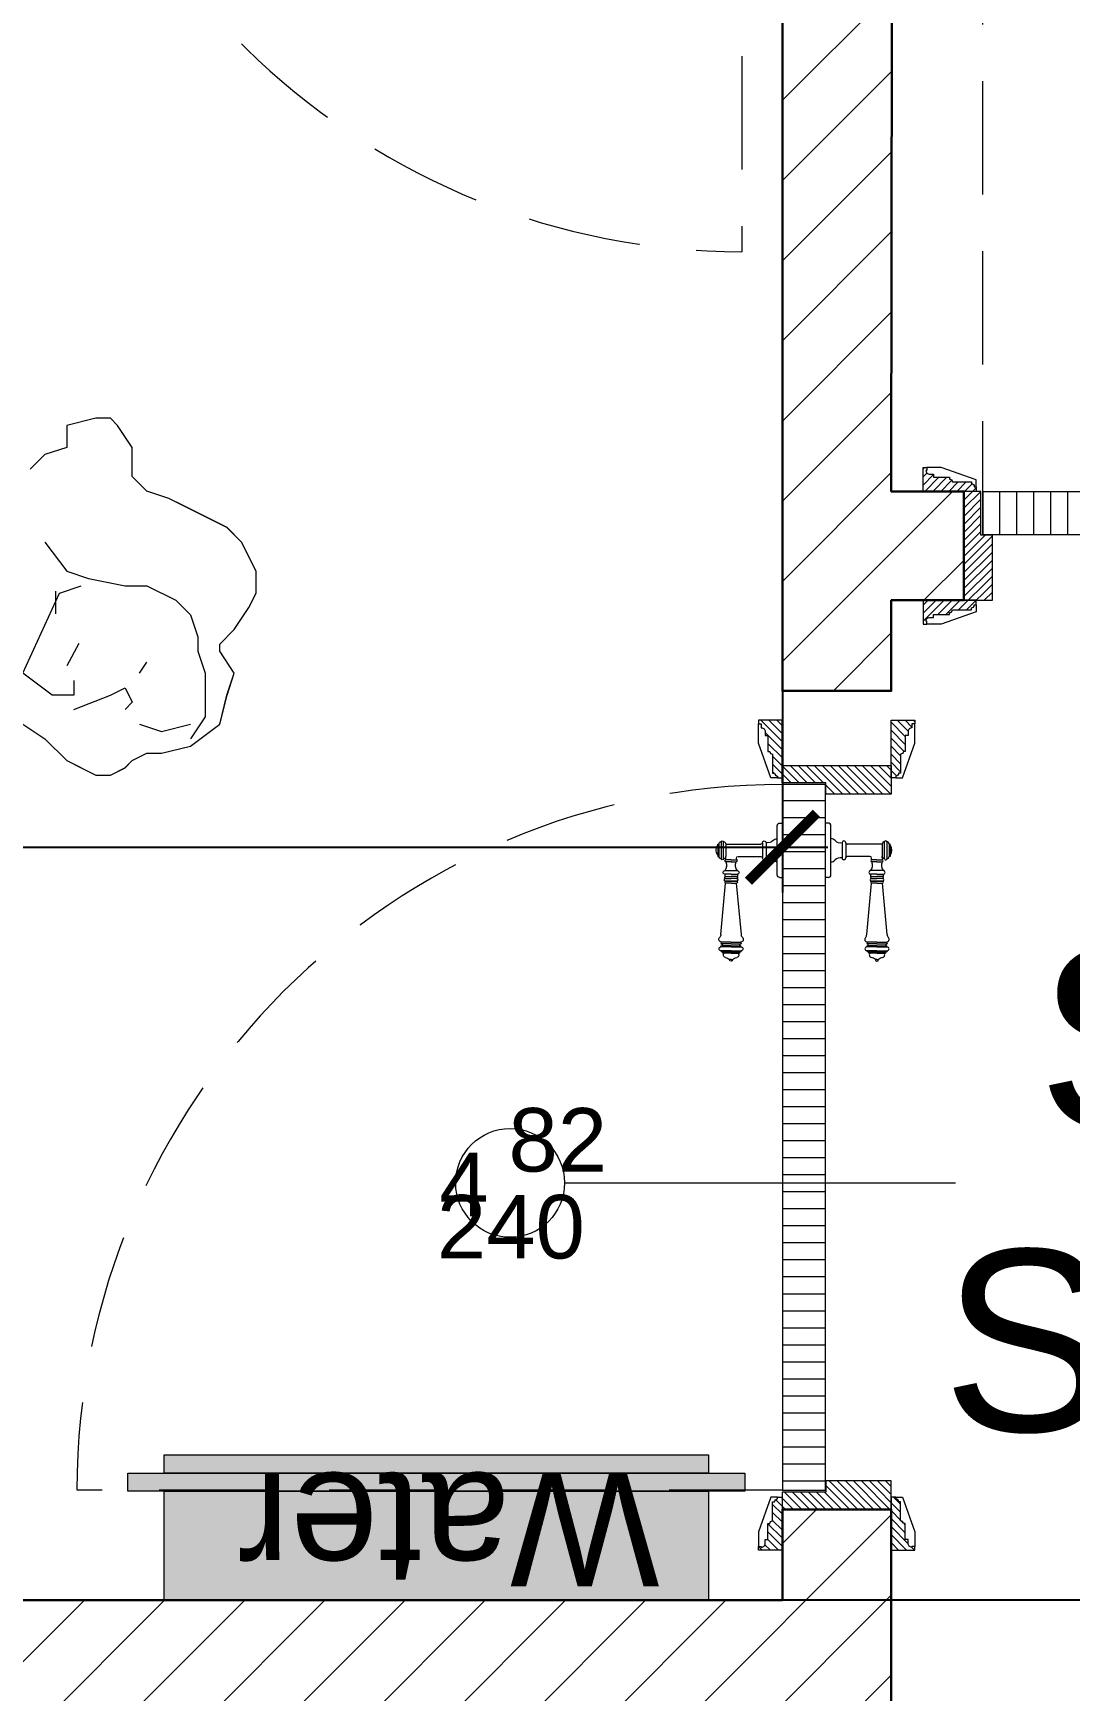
# Model space of a CAD drawing. Header units: centimetres. Extents: x 86156 to 91557, y -55119 to -48172.
# Drawn here: x 88428.7 to 88542.9, y -52449 to -52266.3 of the extents above; entities that cross this region are included whole.
import ezdxf

# ---------------------------------------------------------------- set-up
doc = ezdxf.new("R2010")
doc.units = ezdxf.units.CM
doc.header["$LTSCALE"] = 50
doc.header["$MEASUREMENT"] = 0
doc.linetypes.add('CACHE', pattern=[0.375, 0.25, -0.125])
doc.layers.get('0').update_dxf_attribs({"color": 8})
for name, color, linetype, lineweight in [('BETON HACHURE', 253, 'Continuous', 13), ('door', 44, 'Continuous', 5), ('KASETAT_Pen_No__22', 8, 'Continuous', 50), ('MACONNERIE COUPE', 7, 'Continuous', 30), ('MACONNERIE HACHURE', 253, 'Continuous', 13), ('New_SANITARI BANJO_Pen_No__75', 6, 'Continuous', 18), ('WINDOWS', 21, 'Continuous', 5)]:
    doc.layers.add(name, color=color, linetype=linetype, lineweight=lineweight)
doc.layers.add('COTE 50ème', color=1, linetype='Continuous')
doc.layers.add('TEXTE', color=7, linetype='Continuous')
doc.layers.add('FMULT', color=150, linetype='Continuous', plot=False)
doc.layers.add('KASETAT_Pen_No__176', color=7, linetype='Continuous', lineweight=15, true_color=0x93a0c6)
doc.styles.add('GENERATED_STYLE_1', font='arial.ttf')
doc.styles.add('RS_TEXT_1.50', font='arial.ttf', dxfattribs={"height": 12.5})
doc.styles.add('RS_TXT_50', font='arial.ttf', dxfattribs={"height": 12.5})
doc.dimstyles.new('RS_50CM_LINEAIRE', dxfattribs={"dimscale": 5, "dimtxt": 12.5, "dimasz": 1.5, "dimexe": 1, "dimexo": 2.5, "dimgap": 1, "dimtad": 1, "dimdec": 1, "dimrnd": 0.5, "dimdsep": 46, "dimtxsty": 'RS_TXT_50', "dimblk1": 'ARCHTICK', "dimblk2": 'ARCHTICK', "dimsah": 1, "dimcen": 2.5, "dimdle": 1, "dimclrt": 4, "dimadec": 0, "dimazin": 2, "dimtfac": 1, "dimtdec": 1, "dimtix": 1, "dimtmove": 2, "dimatfit": 3, "dimfxl": 1, "dimtolj": 1, "dimtzin": 0, "dimarcsym": 0})

# ---------------------------------------------------------------- blocks, each defined once
blk = doc.blocks.new('A$Cf05b0045')
at = {"layer": 'door'}
h = blk.add_hatch(dxfattribs=at)
h.set_pattern_fill('ANSI31', color=256, scale=15, angle=765)
h.set_pattern_definition([(90, (-49148.7706, -99342.7774), (-1.875, 3e-15), [])])
h.paths.add_polyline_path([(-1.97, 4.77), (-79.78, 4.77), (-79.78, 0.05), (-1.97, 0.05)])
for p, q in [((-73.22, 9.41), (-73.22, 9.29)), ((-73.1, 9.41), (-73.22, 9.41)), ((-73.22, 9.29), (-71.86, 9.29)), ((-73.1, 9.41), (-71.99, 9.41)), ((-71.99, 9.41), (-71.86, 9.41)), ((-71.86, 9.41), (-71.86, 9.29)), ((-40.87, -24.61), (-40.87, 10.35)), ((-73.47, 9.04), (-71.61, 9.04)), ((-71.61, 8.79), (-73.47, 8.79)), ((-73.22, 8.54), (-73.22, 7.17)), ((-73.22, 8.54), (-71.86, 8.54)), ((-71.67, 8.54), (-71.86, 8.54)), ((-71.67, 7.36), (-71.68, 7.36)), ((-71.49, 7.95), (-71.49, 8.52)), ((-71.49, 7.95), (-71.49, 7.38)), ((-71.27, 7.95), (-71.27, 8.52)), ((-71.27, 7.95), (-71.27, 7.38)), ((-73.38, 7), (-71.71, 7)), ((-73.38, 6.6), (-71.71, 6.6)), ((-71.86, 7.18), (-71.86, 7.17)), ((-75.54, 5.07), (-75.54, 4.77)), ((-69.54, 4.77), (-75.54, 4.77)), ((-69.84, 5.37), (-75.24, 5.37)), ((-69.54, 5.07), (-69.54, 4.77)), ((-75.54, -0.25), (-75.54, 0.05)), ((-69.54, 0.05), (-75.54, 0.05)), ((-69.54, -0.25), (-69.54, 0.05)), ((-69.84, -0.55), (-75.24, -0.55)), ((-73.38, -1.78), (-71.71, -1.78)), ((-73.38, -2.18), (-71.71, -2.18)), ((-73.22, -3.72), (-73.22, -2.35)), ((-71.86, -2.36), (-71.86, -2.35)), ((-71.67, -2.54), (-71.68, -2.54)), ((-71.49, -3.13), (-71.49, -2.56)), ((-71.49, -3.13), (-71.49, -3.7)), ((-71.27, -3.13), (-71.27, -2.56)), ((-71.27, -3.13), (-71.27, -3.7)), ((-71.61, -3.97), (-73.47, -3.97)), ((-73.47, -4.22), (-71.61, -4.22)), ((-73.22, -3.72), (-71.86, -3.72)), ((-73.22, -4.47), (-71.86, -4.47)), ((-73.22, -4.59), (-73.22, -4.47)), ((-73.1, -4.59), (-73.22, -4.59)), ((-73.1, -4.59), (-71.99, -4.59)), ((-71.99, -4.59), (-71.86, -4.59)), ((-71.67, -3.72), (-71.86, -3.72)), ((-71.86, -4.59), (-71.86, -4.47))]:
    blk.add_line(p, q, dxfattribs=at)
at = {"layer": 'door', "linetype": 'CACHE'}
blk.add_line((-1.97, 4.77), (-1.97, -73.04), dxfattribs=at)
at = {"layer": 'door'}
for points in [[(-1.97, 4.77), (-79.78, 4.77), (-79.78, 0.05), (-1.97, 0.05), (-1.97, 4.77)], [(0, 2.5), (-3.14, 2.5), (-3.02, 4.82), (-1.76, 4.82), (-1.76, 0), (0, 0), (0, 2.5)]]:
    blk.add_lwpolyline(points, dxfattribs=at)
blk.add_circle((-40.87, -30.61), 6, dxfattribs=at)
for centre, radius, start, end in [((-73.22, 9.04), 0.251, 90.115, 179.885), ((-72.54, 8.67), 0.929, 53.4104, 126.5896), ((-71.86, 9.04), 0.251, 0.115, 89.885), ((-73.47, 8.91), 0.125, 90, 270), ((-73.22, 8.79), 0.251, 180.115, 269.885), ((-71.86, 8.79), 0.251, 270.115, 359.885), ((-71.67, 7.17), 0.191, 88.7426, 178.1515), ((-71.68, 8.75), 0.215, 272.7029, 297.6142), ((-71.68, 7.15), 0.215, 62.3858, 87.2971), ((-71.61, 8.91), 0.125, 270, 90), ((-71.54, 8.52), 0.0561, 3.7097, 127.9634), ((-71.54, 7.38), 0.0561, 232.0366, 356.2903), ((-71.38, 8.52), 0.11, 0.0106, 179.9894), ((-71.38, 7.38), 0.11, 180.0106, 359.9894), ((-73.22, 5.37), 0.6, 130.5908, 180), ((-74.2, 6.42), 0.841, 314.3689, 12.0705), ((-73.38, 6.8), 0.2, 90, 270), ((-73.39, 7.17), 0.171, 275.059, 359.7825), ((-71.69, 7.17), 0.171, 180.2175, 264.941), ((-70.88, 6.42), 0.841, 167.9295, 225.6311), ((-71.71, 6.8), 0.2, 270, 90), ((-71.86, 5.37), 0.6, 0, 49.4092), ((-75.24, 5.07), 0.3, 90, 180), ((-69.84, 5.07), 0.3, 0, 90), ((-75.24, -0.25), 0.3, 180, 270), ((-73.22, -0.55), 0.6, 180, 229.4092), ((-74.2, -1.6), 0.841, 347.9295, 45.6311), ((-73.38, -1.98), 0.2, 90, 270), ((-70.88, -1.6), 0.841, 134.3689, 192.0705), ((-71.71, -1.98), 0.2, 270, 90), ((-71.86, -0.55), 0.6, 310.5908, 0), ((-69.84, -0.25), 0.3, 270, 0), ((-73.39, -2.35), 0.171, 0.2175, 84.941), ((-71.69, -2.35), 0.171, 95.059, 179.7825), ((-71.67, -2.35), 0.191, 181.8485, 271.2574), ((-71.68, -2.33), 0.215, 272.7029, 297.6142), ((-71.54, -2.56), 0.0561, 3.7097, 127.9634), ((-71.38, -2.56), 0.11, 0.0106, 179.9894), ((-73.47, -4.09), 0.125, 90, 270), ((-73.22, -3.97), 0.251, 90.115, 179.885), ((-73.22, -4.22), 0.251, 180.115, 269.885), ((-72.54, -3.85), 0.929, 233.4104, 306.5896), ((-71.86, -3.97), 0.251, 0.115, 89.885), ((-71.86, -4.22), 0.251, 270.115, 359.885), ((-71.68, -3.93), 0.215, 62.3858, 87.2971), ((-71.61, -4.09), 0.125, 270, 90), ((-71.54, -3.7), 0.0561, 232.0366, 356.2903), ((-71.38, -3.7), 0.11, 180.0106, 359.9894)]:
    blk.add_arc(centre, radius, start, end, dxfattribs=at)
at = {"layer": 'door', "linetype": 'CACHE'}
blk.add_arc((-1.87, 5.03), 78.07, 183.6553, 269.9234, dxfattribs=at)
at = {"layer": 'door', "char_height": 7, "rotation": 270, "style": 'GENERATED_STYLE_1'}
for s, insert, attachment_point in [('\\A1;\\pt0;212', (-32.16, -7.8), 1), ('\\A1;\\pt0;82', (-42.62, -10.37), 1), ('\\A1;\\pt0;P', (-44.21, -28.04), 7)]:
    blk.add_mtext(s, dxfattribs=dict(at, insert=insert, attachment_point=attachment_point))
blk = doc.blocks.new('door900')
at = {"color": 0}
for p, q in [((-9.3, 67.7), (9.3, 67.7)), ((9.3, 65.2), (-9.3, 65.2)), ((-6.8, 71.5), (-6.8, 70.2)), ((-5.5, 71.5), (-6.8, 71.5)), ((-6.8, 70.2), (6.8, 70.2)), ((-6.8, 62.7), (-6.8, 24)), ((-6.8, 62.7), (6.8, 62.7)), ((-5.5, 71.5), (5.5, 71.5)), ((5.5, 71.5), (6.8, 71.5)), ((6.8, 71.5), (6.8, 70.2)), ((8.7, 62.7), (6.8, 62.7)), ((10.5, 56.8), (10.5, 62.5)), ((10.5, 56.8), (10.5, 51.1)), ((12.7, 56.8), (12.7, 62.5)), ((12.7, 56.8), (12.7, 51.1)), ((22.5, 63.8), (22.5, 49.8)), ((26.5, 56.8), (26.5, 63.8)), ((26.5, 63.8), (29.1, 63.8)), ((26.5, 63.8), (29.1, 63.8)), ((26.5, 56.8), (26.5, 49.8)), ((29.1, 63.8), (29.1, 62.8)), ((29.1, 62.8), (29.1, 56.8)), ((29.1, 50.8), (29.1, 56.8)), ((31.1, 62.8), (31.1, 56.8)), ((31.1, 50.8), (31.1, 56.8)), ((34.1, 56.8), (34.1, 62.8)), ((34.1, 62.8), (34.1, 56.8)), ((34.1, 50.8), (34.1, 56.8)), ((34.1, 56.8), (34.1, 50.8)), ((92.8, 68.1), (36.2, 62.8)), ((36.2, 56.8), (36.2, 62.8)), ((36.2, 56.8), (36.2, 50.8)), ((101.2, 67.3), (103.2, 68)), ((101.2, 56.8), (101.2, 67.3)), ((101.2, 56.8), (101.2, 46.3)), ((103.2, 68), (103.2, 67.7)), ((103.2, 56.8), (103.2, 68)), ((103.2, 56.8), (103.2, 46.3)), ((106.5, 68), (105.5, 67.3)), ((105.5, 56.8), (105.5, 67.3)), ((105.5, 56.8), (105.5, 46.3)), ((106.5, 56.8), (106.5, 68)), ((106.5, 56.8), (106.5, 45.7)), ((110.7, 68), (111.8, 67.3)), ((110.7, 56.8), (110.7, 68)), ((110.7, 56.8), (110.7, 45.7)), ((111.8, 56.8), (111.8, 67.3)), ((111.8, 66.2), (113.3, 66.2)), ((111.8, 56.8), (111.8, 46.3)), ((113.3, 56.8), (113.3, 66.2)), ((113.3, 56.8), (113.3, 47.5)), ((120.5, 56.8), (120.5, 58.6)), ((120.5, 56.8), (120.5, 55)), ((6.8, 49.1), (6.8, 24)), ((8.7, 50.9), (8.7, 50.9)), ((26.5, 49.8), (29.1, 49.8)), ((26.5, 49.8), (29.1, 49.8)), ((29.1, 50.8), (29.1, 49.8)), ((29.1, 49.8), (29.1, 49.8)), ((92.8, 45.5), (36.2, 50.8)), ((101.2, 46.3), (103.2, 45.7)), ((103.2, 45.9), (103.2, 45.7)), ((106.5, 45.7), (105.5, 46.3)), ((110.7, 45.7), (111.8, 46.3)), ((111.8, 47.5), (113.3, 47.5)), ((-8.3, 22.3), (8.3, 22.3)), ((-8.3, 18.3), (8.3, 18.3)), ((-30, 3), (-30, 0)), ((30, 0), (-30, 0)), ((27, 6), (-27, 6)), ((30, 3), (30, 0))]:
    blk.add_line(p, q, dxfattribs=at)
for centre, radius, start, end in [((0, 64), 9.29, 53.4104, 126.5896), ((-9.3, 66.5), 1.25, 90, 270), ((-6.8, 67.7), 2.51, 90.115, 179.885), ((-6.8, 65.2), 2.51, 180.115, 269.885), ((6.8, 67.7), 2.51, 0.115, 89.885), ((6.8, 65.2), 2.51, 270.115, 359.885), ((8.6, 64.9), 2.15, 272.7029, 297.6142), ((9.3, 66.5), 1.25, 270, 90), ((10, 62.5), 0.561, 3.7097, 127.9634), ((11.6, 62.5), 1.1, 0.0106, 179.9894), ((16.7, 70.5), 8.83, 243.5466, 311.3694), ((24.5, 63.7), 2.01, 4.1469, 175.8531), ((30.1, 62.8), 1.03, 0, 180.0014), ((32.6, 62.8), 1.48, 0, 180), ((35.2, 62.8), 1.03, 0, 180), ((32.6, 62.8), 1.48, 1.563306237032948e-10, 2.08440831604393e-10), ((93.1, 72.5), 4.4, 266.3976, 315.6468), ((98.3, 67.4), 2.89, 358.3861, 135.6468), ((104.3, 67.6), 1.15, 170.914, 348.1019), ((108.6, 68), 2.1, 0, 180), ((115.5, 62.5), 2.84, 13.4568, 140.4953), ((127.9, 65.2), 9.88, 191.9991, 221.6757), ((127.9, 48.5), 9.88, 138.3243, 168.0009), ((120.5, 56.8), 1.79, 0, 90), ((120.5, 56.8), 1.79, 270, 0), ((8.7, 49), 1.91, 88.7426, 178.1515), ((8.6, 48.8), 2.15, 62.3858, 87.2971), ((10, 51.1), 0.561, 232.0366, 356.2903), ((11.6, 51.1), 1.1, 180.0106, 359.9894), ((16.7, 43.2), 8.83, 48.6306, 116.4534), ((24.5, 50), 2.01, 184.1469, 355.8531), ((30.1, 50.8), 1.03, 179.9972, 0), ((32.6, 50.8), 1.48, 180, 0), ((35.2, 50.8), 1.03, 180, 0), ((93.1, 41.1), 4.4, 44.3532, 93.6024), ((98.3, 46.2), 2.89, 224.3532, 1.6139), ((104.3, 46.1), 1.15, 11.8981, 189.086), ((108.6, 45.7), 2.1, 180, 0), ((115.5, 51.2), 2.84, 219.5047, 346.5432), ((-16.6, 16.6), 8.41, 314.3689, 12.0705), ((-8.3, 20.3), 2, 90, 270), ((-8.5, 24), 1.71, 275.059, 359.7825), ((8.5, 24), 1.71, 180.2175, 264.941), ((16.6, 16.6), 8.41, 167.9295, 225.6311), ((8.3, 20.3), 2, 270, 90), ((-27, 3), 3, 90, 180), ((-6.8, 6), 6, 130.5908, 180), ((6.8, 6), 6, 0, 49.4092), ((27, 3), 3, 0, 90)]:
    blk.add_arc(centre, radius, start, end, dxfattribs=at)
blk = doc.blocks.new('_ArchTick')
at = {"color": 0, "linetype": 'ByBlock', "const_width": 0.15}
blk.add_lwpolyline([(-0.5, -0.5), (0.5, 0.5)], dxfattribs=at)
blk = doc.blocks.new('*D1688')
at = {"layer": 'COTE 50ème', "color": 0, "lineweight": -2, "ltscale": 0.5, "transparency": 16777216}
for p, q in [((88511.26, -52326.08), (88511.26, -52361.03)), ((88203.76, -52333.39), (88203.76, -52361.03)), ((88198.76, -52356.03), (88516.26, -52356.03))]:
    blk.add_line(p, q, dxfattribs=at)
at = {"layer": 'Defpoints', "color": 0, "ltscale": 0.5, "transparency": 16777216}
for p in [(88511.26, -52313.58), (88203.76, -52320.89), (88511.26, -52356.03)]:
    blk.add_point(p, dxfattribs=at)
at = {"layer": 'COTE 50ème', "color": 0, "lineweight": -2, "ltscale": 0.5, "transparency": 16777216, "xscale": 7.5, "yscale": 7.5, "zscale": 7.5, "rotation": 180}
blk.add_blockref('_ArchTick', (88203.76, -52356.03), dxfattribs=at)
at = {"layer": 'COTE 50ème', "color": 0, "lineweight": -2, "ltscale": 0.5, "transparency": 16777216, "xscale": 7.5, "yscale": 7.5, "zscale": 7.5}
blk.add_blockref('_ArchTick', (88511.26, -52356.03), dxfattribs=at)
at = {"layer": 'COTE 50ème', "color": 4, "ltscale": 0.5, "transparency": 16777216, "insert": (88357.51, -52344.65), "char_height": 12.5, "attachment_point": 5, "style": 'RS_TXT_50'}
blk.add_mtext('\\A1;307.5', dxfattribs=at)

msp = doc.modelspace()

# ---------------------------------------------------------------- hatches: boundary and pattern name
at = {"layer": 'BETON HACHURE', "ltscale": 0.5, "transparency": 33554559}
h = msp.add_hatch(color=256, dxfattribs=at)
h.dxf.hatch_style = 1
h.paths.add_polyline_path([(89857.95, -49968.55), (89601.54, -49712.14), (89017.58, -49863.16), (88999.75, -49863.16), (88314.75, -49713.17), (88293.27, -49713.16), (87031.8, -49846.89), (86857.57, -50021.45), (86757.23, -51272.48), (86839.4, -52045.38), (86669.47, -52571.17), (86746.67, -53900.72), (86983.5, -54130.12), (88279.55, -54131.55), (88279.55, -54261.56), (89504.55, -54261.56), (89504.55, -54401.56), (90492.95, -54401.56), (90492.95, -51921.06), (89857.95, -51772.6)])
h.paths.add_polyline_path([(89837.95, -51788.46), (90472.95, -51936.92), (90472.95, -54381.56), (89524.55, -54381.56), (89524.55, -54241.56), (88299.55, -54241.56), (88299.55, -54111.57), (86991.6, -54110.13), (86766.18, -53891.78), (86689.65, -52573.76), (86859.73, -52047.49), (86777.31, -51272.22), (86876.91, -50030.38), (87040.95, -49866.03), (88294.32, -49733.16), (88312.58, -49733.17), (88997.58, -49883.16), (89020.13, -49883.16), (89595.48, -49734.36), (89837.95, -49976.84)], flags=16)
at = {"layer": 'door'}
h = msp.add_hatch(dxfattribs=at)
h.set_pattern_fill('ANSI31', color=256, scale=5, angle=1080)
h.set_pattern_definition([(45, (-148034.7561, 62490.80826), (-0.4419417382, 0.4419417382), [])])
edge = h.paths.add_edge_path()
edge.add_line((88527.5, -52330.7), (88527.92, -52330.7))
edge.add_line((88527.92, -52330.7), (88527.92, -52330.38))
edge.add_line((88527.92, -52330.38), (88529.68, -52330.38))
edge.add_line((88529.68, -52330.38), (88529.68, -52330.17))
edge.add_arc((88529.68, -52329.86), 0.314, 270, 360)
edge.add_line((88530, -52329.86), (88532.09, -52329.86))
edge.add_line((88532.09, -52329.86), (88532.09, -52329.65))
edge.add_arc((88532.09, -52329.33), 0.314, 270, 360)
edge.add_line((88532.41, -52329.33), (88532.62, -52329.33))
edge.add_line((88532.62, -52329.33), (88532.62, -52328.81))
edge.add_line((88532.62, -52328.81), (88526.76, -52328.81))
edge.add_line((88526.76, -52328.81), (88526.76, -52331.43))
edge.add_line((88526.76, -52331.43), (88527.17, -52331.43))
edge.add_line((88527.17, -52331.43), (88527.17, -52331.12))
edge.add_line((88527.17, -52331.12), (88527.08, -52331.12))
edge.add_arc((88527.5, -52331.12), 0.419, 90, 180, ccw=False)
h.paths.add_polyline_path([(88531.26, -52328.81), (88534.4, -52328.81), (88534.4, -52321.63), (88533.14, -52321.63), (88533.14, -52316.81), (88531.26, -52316.81)])
edge = h.paths.add_edge_path()
edge.add_line((88527.5, -52314.92), (88527.92, -52314.92))
edge.add_line((88527.92, -52314.92), (88527.92, -52315.24))
edge.add_line((88527.92, -52315.24), (88529.68, -52315.24))
edge.add_line((88529.68, -52315.24), (88529.68, -52315.45))
edge.add_arc((88529.68, -52315.76), 0.314, 0, 90, ccw=False)
edge.add_line((88530, -52315.76), (88532.09, -52315.76))
edge.add_line((88532.09, -52315.76), (88532.09, -52315.97))
edge.add_arc((88532.09, -52316.29), 0.314, 0, 90, ccw=False)
edge.add_line((88532.41, -52316.29), (88532.62, -52316.29))
edge.add_line((88532.62, -52316.29), (88532.62, -52316.81))
edge.add_line((88532.62, -52316.81), (88526.76, -52316.81))
edge.add_line((88526.76, -52316.81), (88526.76, -52314.19))
edge.add_line((88526.76, -52314.19), (88527.17, -52314.19))
edge.add_line((88527.17, -52314.19), (88527.17, -52314.51))
edge.add_line((88527.17, -52314.51), (88527.08, -52314.51))
edge.add_arc((88527.5, -52314.51), 0.419, 180, 270)
h = msp.add_hatch(dxfattribs=at)
h.set_pattern_fill('ANSI31', color=256, scale=15, angle=585)
h.set_pattern_definition([(270, (45473.959, 106538.2407), (1.875, -1e-15), [])])
h.paths.add_polyline_path([(88533.35, -52321.58), (88629.16, -52321.58), (88629.16, -52316.86), (88533.35, -52316.86)])
h = msp.add_hatch(dxfattribs=at)
h.set_pattern_fill('ANSI31', color=256, scale=5, angle=990)
h.set_pattern_definition([(315, (84325.5538, 4903.4622), (0.441941738, 0.441941738), [])])
h.paths.add_polyline_path([(88523.23, -52347.04), (88523.23, -52350.18), (88516.05, -52350.18), (88516.05, -52348.93), (88511.23, -52348.93), (88511.23, -52347.04)])
edge = h.paths.add_edge_path()
edge.add_line((88525.12, -52343.29), (88525.12, -52343.71))
edge.add_line((88525.12, -52343.71), (88524.8, -52343.71))
edge.add_line((88524.8, -52343.71), (88524.8, -52345.47))
edge.add_line((88524.8, -52345.47), (88524.59, -52345.47))
edge.add_arc((88524.28, -52345.47), 0.314, -90, 0, ccw=False)
edge.add_line((88524.28, -52345.78), (88524.28, -52347.88))
edge.add_line((88524.28, -52347.88), (88524.07, -52347.88))
edge.add_arc((88523.76, -52347.88), 0.314, -90, 0, ccw=False)
edge.add_line((88523.76, -52348.19), (88523.76, -52348.4))
edge.add_line((88523.76, -52348.4), (88523.23, -52348.4))
edge.add_line((88523.23, -52348.4), (88523.23, -52342.04))
edge.add_line((88523.23, -52342.04), (88525.85, -52342.04))
edge.add_line((88525.85, -52342.04), (88525.85, -52342.45))
edge.add_line((88525.85, -52342.45), (88525.54, -52342.45))
edge.add_line((88525.54, -52342.45), (88525.54, -52342.87))
edge.add_arc((88525.54, -52343.29), 0.419, 90, 180)
edge = h.paths.add_edge_path()
edge.add_line((88509.35, -52343.29), (88509.35, -52343.71))
edge.add_line((88509.35, -52343.71), (88509.66, -52343.71))
edge.add_line((88509.66, -52343.71), (88509.66, -52345.47))
edge.add_line((88509.66, -52345.47), (88509.87, -52345.47))
edge.add_arc((88510.18, -52345.47), 0.314, 180, 270)
edge.add_line((88510.18, -52345.78), (88510.18, -52347.88))
edge.add_line((88510.18, -52347.88), (88510.39, -52347.88))
edge.add_arc((88510.71, -52347.88), 0.314, 180, 270)
edge.add_line((88510.71, -52348.19), (88510.71, -52348.4))
edge.add_line((88510.71, -52348.4), (88511.23, -52348.4))
edge.add_line((88511.23, -52348.4), (88511.23, -52342.04))
edge.add_line((88511.23, -52342.04), (88508.61, -52342.04))
edge.add_line((88508.61, -52342.04), (88508.61, -52342.45))
edge.add_line((88508.61, -52342.45), (88508.93, -52342.45))
edge.add_line((88508.93, -52342.45), (88508.93, -52342.87))
edge.add_arc((88508.93, -52343.29), 0.419, 0, 90, ccw=False)
h = msp.add_hatch(dxfattribs=at)
h.set_pattern_fill('ANSI31', color=256, scale=15, angle=495)
h.set_pattern_definition([(180, (128372.9862, -188605.2529), (-2e-15, -1.875), [])])
h.paths.add_polyline_path([(88516, -52426.93), (88516, -52349.14), (88511.28, -52349.14), (88511.28, -52426.93)])
h = msp.add_hatch(dxfattribs=at)
h.set_pattern_fill('ANSI31', color=256, scale=5, angle=990)
h.set_pattern_definition([(315, (84325.5538, 4893.4503), (0.441941738, 0.441941738), [])])
edge = h.paths.add_edge_path()
edge.add_line((88525.12, -52432.78), (88525.12, -52432.36))
edge.add_line((88525.12, -52432.36), (88524.8, -52432.36))
edge.add_line((88524.8, -52432.36), (88524.8, -52430.6))
edge.add_line((88524.8, -52430.6), (88524.59, -52430.6))
edge.add_arc((88524.28, -52430.6), 0.314, 0, 90)
edge.add_line((88524.28, -52430.29), (88524.28, -52428.19))
edge.add_line((88524.28, -52428.19), (88524.07, -52428.19))
edge.add_arc((88523.76, -52428.19), 0.314, 360, 450)
edge.add_line((88523.76, -52427.88), (88523.76, -52427.67))
edge.add_line((88523.76, -52427.67), (88523.23, -52427.67))
edge.add_line((88523.23, -52427.67), (88523.23, -52433.53))
edge.add_line((88523.23, -52433.53), (88525.85, -52433.53))
edge.add_line((88525.85, -52433.53), (88525.85, -52433.12))
edge.add_line((88525.85, -52433.12), (88525.54, -52433.12))
edge.add_line((88525.54, -52433.12), (88525.54, -52433.2))
edge.add_arc((88525.54, -52432.78), 0.419, 180, 270, ccw=False)
h.paths.add_polyline_path([(88523.23, -52429.03), (88523.23, -52425.89), (88516.05, -52425.89), (88516.05, -52427.14), (88511.23, -52427.14), (88511.23, -52429.03)])
edge = h.paths.add_edge_path()
edge.add_line((88509.35, -52432.78), (88509.35, -52432.36))
edge.add_line((88509.35, -52432.36), (88509.66, -52432.36))
edge.add_line((88509.66, -52432.36), (88509.66, -52430.6))
edge.add_line((88509.66, -52430.6), (88509.87, -52430.6))
edge.add_arc((88510.18, -52430.6), 0.314, 90, 180, ccw=False)
edge.add_line((88510.18, -52430.29), (88510.18, -52428.19))
edge.add_line((88510.18, -52428.19), (88510.39, -52428.19))
edge.add_arc((88510.71, -52428.19), 0.314, 90, 180, ccw=False)
edge.add_line((88510.71, -52427.88), (88510.71, -52427.67))
edge.add_line((88510.71, -52427.67), (88511.23, -52427.67))
edge.add_line((88511.23, -52427.67), (88511.23, -52433.53))
edge.add_line((88511.23, -52433.53), (88508.61, -52433.53))
edge.add_line((88508.61, -52433.53), (88508.61, -52433.12))
edge.add_line((88508.61, -52433.12), (88508.93, -52433.12))
edge.add_line((88508.93, -52433.12), (88508.93, -52433.2))
edge.add_arc((88508.93, -52432.78), 0.419, 270, 360)
at = {"layer": 'KASETAT_Pen_No__176', "linetype": 'Continuous', "lineweight": 0, "true_color": 0x139b48}
msp.add_hatch(color=114, dxfattribs=at).paths.add_polyline_path([(88443.1, -52423.03), (88503.1, -52423.03), (88503.1, -52425.03), (88507.1, -52425.03), (88507.1, -52427.03), (88503.1, -52427.03), (88503.1, -52439.03), (88443.1, -52439.03), (88443.1, -52427.03), (88439.1, -52427.03), (88439.1, -52425.03), (88443.1, -52425.03)])
at = {"layer": 'MACONNERIE HACHURE'}
h = msp.add_hatch(dxfattribs=at)
h.set_pattern_fill('ANSI31', color=256, scale=50, style=0)
h.paths.add_polyline_path([(87758.76, -52955.37), (87778.76, -52955.37), (87778.76, -52947.37), (87758.76, -52947.37)])
h.paths.add_polyline_path([(88286.04, -52214.87), (88333.76, -52214.87), (88333.76, -52217.37), (88286.04, -52217.37)])
h.paths.add_polyline_path([(88508.76, -52214.87), (88511.26, -52214.87), (88511.26, -52217.37), (88508.76, -52217.37)], flags=17)
h.paths.add_polyline_path([(88732.51, -52214.87), (88735.01, -52214.87), (88735.01, -52217.37), (88732.51, -52217.37)], flags=17)
h.paths.add_polyline_path([(89529.77, -52445.36), (89529.77, -52457.35), (89443.76, -52457.37), (89443.76, -52445.36)])
h.paths.add_polyline_path([(89053.75, -52176.06), (89123.76, -52176.06), (89123.76, -52181.06), (89053.75, -52181.06)])
h.paths.add_polyline_path([(89053.75, -52241.87), (89123.76, -52241.87), (89123.76, -52246.87), (89053.75, -52246.87)])
h.paths.add_polyline_path([(89053.75, -52321.87), (89123.76, -52321.87), (89123.76, -52326.87), (89053.75, -52326.87)], flags=17)
h.paths.add_polyline_path([(88422.51, -52214.87), (88422.51, -52217.37), (88428.76, -52217.37), (88428.76, -52214.87), (88425.01, -52214.87), (88425.01, -52082.37), (88422.51, -52082.37)], flags=17)
h.paths.add_polyline_path([(88425.01, -52217.37), (88420.01, -52217.37), (88420.01, -52214.87), (88422.51, -52214.87), (88422.51, -52082.37), (88425.01, -52082.37)], flags=17)
h.paths.add_polyline_path([(88333.76, -52214.87), (88333.76, -52217.37), (88340.01, -52217.37), (88340.01, -52214.87), (88336.26, -52214.87), (88336.26, -52082.37), (88333.76, -52082.37)], flags=16)
h.paths.add_polyline_path([(88336.26, -52217.37), (88331.26, -52217.37), (88331.26, -52214.87), (88333.76, -52214.87), (88333.76, -52082.37), (88336.26, -52082.37)])
h.paths.add_polyline_path([(88821.26, -52214.87), (88821.26, -52217.37), (88815.01, -52217.37), (88815.01, -52214.87), (88818.76, -52214.87), (88818.76, -52082.37), (88821.26, -52082.37)], flags=17)
h.paths.add_polyline_path([(88818.76, -52217.37), (88823.76, -52217.37), (88823.76, -52214.87), (88821.26, -52214.87), (88821.26, -52082.37), (88818.76, -52082.37)], flags=17)
h.paths.add_polyline_path([(88910.01, -52214.87), (88910.01, -52217.37), (88903.76, -52217.37), (88903.76, -52214.87), (88907.51, -52214.87), (88907.51, -52082.37), (88910.01, -52082.37)], flags=17)
h.paths.add_polyline_path([(88998.76, -52214.87), (88998.76, -52217.37), (88992.51, -52217.37), (88992.51, -52214.87), (88996.26, -52214.87), (88996.26, -52082.37), (88998.76, -52082.37)], flags=17)
h.paths.add_polyline_path([(88907.51, -52217.37), (88912.51, -52217.37), (88912.51, -52214.87), (88910.01, -52214.87), (88910.01, -52082.37), (88907.51, -52082.37)], flags=17)
h.paths.add_polyline_path([(88017.09, -52412.37), (87993.76, -52412.37), (87993.76, -52392.37), (88017.09, -52392.37)])
h.paths.add_polyline_path([(88183.76, -52412.37), (88143.76, -52412.37), (88143.76, -52392.37), (88183.76, -52392.37)])
h.paths.add_polyline_path([(87802.09, -52412.37), (87778.76, -52412.37), (87778.76, -52392.37), (87802.09, -52392.37)])
h.paths.add_polyline_path([(87968.76, -52412.37), (87928.76, -52412.37), (87928.76, -52392.37), (87968.76, -52392.37)])
h.paths.add_polyline_path([(87758.76, -52562.37), (87778.76, -52562.37), (87778.76, -52412.37), (87758.76, -52412.37)])
h.paths.add_polyline_path([(87758.76, -52797.37), (87778.76, -52797.37), (87778.76, -52742.37), (87758.76, -52742.37)])
h.paths.add_polyline_path([(87758.76, -53222.37), (87778.76, -53222.37), (87778.76, -53135.37), (87758.76, -53135.37)])
h.paths.add_polyline_path([(87778.76, -53342.49), (88183.76, -53342.49), (88183.76, -53323.37), (87778.76, -53323.37)])
h.paths.add_polyline_path([(88183.76, -53323.37), (88203.76, -53323.37), (88203.76, -52847.37), (88183.76, -52847.37)])
h.paths.add_polyline_path([(88298.76, -52797.37), (88318.76, -52797.37), (88318.76, -52742.37), (88298.76, -52742.37)])
h.paths.add_polyline_path([(88203.76, -52412.37), (88203.76, -52439.04), (88261.26, -52439.04), (88261.26, -52404.04), (88203.76, -52404.04), (88203.76, -52394.04), (88271.26, -52394.04), (88271.26, -52439.04), (88511.26, -52439.04), (88511.26, -52429.04), (88523.26, -52429.04), (88523.26, -52459.04), (88318.76, -52459.04), (88318.76, -52562.37), (88298.76, -52562.37), (88298.76, -52459.04), (88183.76, -52459.04), (88183.76, -52412.37)])
h.paths.add_polyline_path([(88333.76, -52057.37), (88333.76, -52082.37), (88511.26, -52082.37), (88511.26, -52338.82), (88523.26, -52338.82), (88523.26, -52328.82), (88531.26, -52328.82), (88531.26, -52316.82), (88523.26, -52316.82), (88523.58, -52082.16), (88720.51, -52082.37), (88720.51, -52317.04), (88631.26, -52317.04), (88631.26, -52329.04), (88720.51, -52329.04), (88720.51, -52347.05), (88732.51, -52347.05), (88732.51, -52082.37), (88998.76, -52082.37), (88998.76, -52057.37)])
h.paths.add_polyline_path([(89123.76, -52321.87), (89093.76, -52321.87), (89093.76, -52439.04), (88732.51, -52439.04), (88732.51, -52429.04), (88720.51, -52429.04), (88720.51, -52459.04), (89123.76, -52459.04), (89123.76, -52439.04), (89098.76, -52439.04), (89098.76, -52421.87), (89123.76, -52421.87), (89123.76, -52416.87), (89098.76, -52416.87), (89098.76, -52381.87), (89123.76, -52381.87), (89123.76, -52361.87), (89098.76, -52361.87), (89098.76, -52326.87), (89123.76, -52326.87)])
h.paths.add_polyline_path([(89418.76, -52612.37), (89258.76, -52612.37), (89258.76, -52632.37), (89443.76, -52632.37), (89443.76, -52562.37), (89418.76, -52562.37)])
h.paths.add_polyline_path([(89148.76, -52573.37), (89148.76, -52612.37), (89158.76, -52612.37), (89158.76, -52632.37), (89123.76, -52632.37), (89123.76, -52573.37)])
h.paths.add_polyline_path([(89033.76, -52540.37), (89033.76, -52797.37), (89053.76, -52797.37), (89053.76, -52552.37), (89123.76, -52552.37), (89123.76, -52540.37)])
h.paths.add_polyline_path([(89753.76, -53120.37), (89650.76, -53120.37), (89650.76, -53132.37), (90131.82, -53132.37), (90131.82, -53112.37), (89773.76, -53112.37), (89773.76, -52714.37), (89753.76, -52714.37), (89753.76, -52797.37), (89650.76, -52797.37), (89650.76, -52807.37), (89753.76, -52807.37)])
h.paths.add_polyline_path([(89558.76, -53132.37), (89548.76, -53132.37), (89548.76, -53120.37), (89558.76, -53120.37)])
h.paths.add_polyline_path([(89548.76, -52807.37), (89558.76, -52807.37), (89558.76, -52797.37), (89548.76, -52797.37)])
h.paths.add_polyline_path([(89513.76, -52777.38), (89533.76, -52777.38), (89533.76, -52797.37), (89513.76, -52797.37)])
h.paths.add_polyline_path([(89621.76, -52365.37), (89633.76, -52365.37), (89633.76, -52292.38), (89621.76, -52292.38)], flags=17)
h.paths.add_polyline_path([(89444.26, -52540.37), (89444.26, -52552.37), (89513.76, -52552.37), (89513.76, -52687.37), (89533.76, -52687.37), (89533.76, -52552.37), (89633.76, -52552.37), (89633.76, -52435.37), (89621.76, -52435.37), (89621.76, -52445.36), (89611.76, -52445.36), (89611.76, -52457.36), (89621.76, -52457.36), (89621.76, -52540.37)])
h.paths.add_polyline_path([(90013.76, -52057.37), (90013.76, -52082.37), (89943.76, -52082.37), (89943.76, -52312.37), (89773.76, -52312.37), (89773.76, -52622.37), (89753.76, -52622.37), (89753.76, -52292.37), (89923.76, -52292.37), (89923.76, -52082.37), (89568.76, -52082.37), (89568.76, -52057.37)])
h.paths.add_polyline_path([(90233.76, -52424.26), (90233.76, -52502.37), (90358.76, -52502.37), (90358.76, -52567.37), (90383.76, -52567.37), (90383.76, -52477.37), (90258.76, -52477.37), (90258.76, -52424.26)])
h.paths.add_polyline_path([(90233.76, -53062.37), (90233.81, -53112.37), (90223.82, -53112.37), (90223.82, -53132.37), (90233.83, -53132.37), (90233.87, -53182.37), (90258.76, -53182.37), (90258.76, -53132.37), (90383.76, -53132.37), (90383.76, -53112.37), (90258.76, -53112.37), (90258.76, -53062.37)])
h.paths.add_polyline_path([(89103.59, -52902.37), (89053.76, -52902.37), (89053.76, -52942.37), (89103.59, -52942.37)])
h.paths.add_polyline_path([(89263.76, -52902.37), (89223.76, -52902.37), (89223.76, -52942.37), (89263.76, -52942.37)])
h.paths.add_polyline_path([(88553.76, -54162.37), (88653.76, -54162.37), (88653.76, -54187.37), (88553.76, -54187.37)])
h.paths.add_polyline_path([(88333.76, -54052.37), (88308.76, -54052.37), (88308.76, -54072.37), (88333.76, -54072.37)])
h.paths.add_polyline_path([(88208.76, -53742.37), (88208.76, -53677.37), (88183.76, -53677.37), (88183.76, -53767.37), (88308.76, -53767.37), (88308.76, -53782.37), (88333.76, -53782.37), (88333.76, -53742.37)])
h.paths.add_polyline_path([(89028.76, -53932.37), (89028.76, -54072.37), (89053.76, -54072.37), (89053.76, -53957.37), (89071.26, -53957.37), (89071.26, -53932.37)])
h.paths.add_polyline_path([(88333.76, -54122.37), (88333.76, -54162.37), (88373.76, -54162.37), (88373.76, -54187.37), (88308.76, -54187.37), (88308.76, -54122.37)])
h.paths.add_polyline_path([(88893.76, -54162.37), (88833.76, -54162.37), (88833.76, -54187.37), (88918.76, -54187.37), (88918.76, -54122.37), (88918.76, -54122.37), (88903.76, -54122.37), (88903.76, -54072.37), (88893.76, -54072.37)])
h.paths.add_polyline_path([(88208.76, -53447.37), (88183.76, -53447.37), (88183.76, -53497.37), (88208.76, -53497.37)])
h.paths.add_polyline_path([(89463.92, -52902.37), (89513.76, -52902.37), (89513.76, -52942.37), (89463.92, -52942.37)])
h.paths.add_polyline_path([(89303.76, -52902.37), (89343.76, -52902.37), (89343.76, -52942.37), (89303.76, -52942.37)])
h.paths.add_polyline_path([(90013.76, -54162.37), (89913.76, -54162.37), (89913.76, -54187.37), (90013.76, -54187.37)])
h.paths.add_polyline_path([(90233.76, -54052.37), (90258.76, -54052.37), (90258.76, -54072.37), (90233.76, -54072.37)])
h.paths.add_polyline_path([(89251.26, -53932.37), (89251.26, -53957.37), (89268.76, -53957.37), (89268.76, -54122.37), (89298.76, -54122.37), (89298.76, -53957.37), (89316.37, -53957.37), (89316.37, -53932.37)])
h.paths.add_polyline_path([(90358.76, -53742.37), (90358.76, -53677.37), (90383.76, -53677.37), (90383.76, -53767.37), (90258.76, -53767.37), (90258.76, -53782.37), (90233.76, -53782.37), (90233.76, -53742.37)])
h.paths.add_polyline_path([(89538.76, -53932.37), (89538.76, -54072.37), (89513.76, -54072.37), (89513.76, -53957.37), (89496.26, -53957.37), (89496.26, -53932.37)])
h.paths.add_polyline_path([(90233.76, -54122.37), (90233.76, -54162.37), (90193.76, -54162.37), (90193.76, -54187.37), (90258.76, -54187.37), (90258.76, -54122.37)])
h.paths.add_polyline_path([(89673.76, -54162.37), (89733.76, -54162.37), (89733.76, -54187.37), (89648.76, -54187.37), (89648.76, -54122.37), (89648.76, -54122.37), (89663.76, -54122.37), (89663.76, -54072.37), (89673.76, -54072.37)])
h.paths.add_polyline_path([(90358.76, -52797.37), (90383.76, -52797.37), (90383.76, -52747.37), (90358.76, -52747.37)])
h.paths.add_polyline_path([(90358.76, -53447.37), (90383.76, -53447.37), (90383.76, -53497.37), (90358.76, -53497.37)])
h.paths.add_polyline_path([(90233.76, -52847.37), (90258.76, -52847.37), (90258.76, -52902.26), (90233.76, -52902.26)])
h.paths.add_polyline_path([(90233.76, -53397.37), (90258.76, -53397.37), (90258.76, -53342.49), (90233.76, -53342.49)])
h.paths.add_polyline_path([(90193.76, -52082.36), (90233.76, -52082.36), (90233.76, -52057.36), (90193.76, -52057.36)])
h.paths.add_polyline_path([(90233.76, -52154.25), (90258.76, -52154.25), (90258.76, -52107.36), (90233.76, -52107.36)])
h.paths.add_polyline_path([(89298.76, -52082.36), (89148.76, -52082.36), (89148.76, -52057.36), (89298.76, -52057.36)])
h.paths.add_polyline_path([(89418.76, -52082.36), (89398.76, -52082.36), (89398.76, -52057.36), (89418.76, -52057.36)])
at = {"layer": 'WINDOWS'}
h = msp.add_hatch(color=140, dxfattribs=at)
h.dxf.hatch_style = 1
h.paths.add_polyline_path([(89018.83, -49872.96), (88998.69, -49872.96), (88313.69, -49722.97), (88293.78, -49722.96), (87036.29, -49856.27), (86867.05, -50025.82), (86767.07, -51272.35), (86849.36, -52046.42), (86679.36, -52572.44), (86756.23, -53896.34), (86987.47, -54120.32), (88289.35, -54121.76), (88289.35, -54251.76), (89514.35, -54251.76), (89514.35, -54391.76), (90483.15, -54391.76), (90483.15, -51928.83), (89848.15, -51780.37), (89848.15, -49972.61), (89598.57, -49723.03)])
h.paths.add_polyline_path([(89597.96, -49725.25), (89846.15, -49973.44), (89846.15, -51781.96), (90481.15, -51930.42), (90481.15, -54389.76), (89516.35, -54389.76), (89516.35, -54249.76), (88291.35, -54249.76), (88291.35, -54119.77), (86988.28, -54118.32), (86758.18, -53895.45), (86681.38, -52572.7), (86851.4, -52046.63), (86769.08, -51272.33), (86868.98, -50026.72), (87037.2, -49858.18), (88293.89, -49724.96), (88313.47, -49724.97), (88998.47, -49874.96), (89019.08, -49874.96)], flags=16)

# ---------------------------------------------------------------- linework, layer by layer
at = {"layer": 'door', "linetype": 'CACHE'}
for p, q in [((88533.35, -52321.58), (88533.35, -52221.05)), ((88511.28, -52426.93), (88433.49, -52426.93))]:
    msp.add_line(p, q, dxfattribs=at)
at = {"layer": 'door'}
msp.add_line((88487.24, -52393.04), (88530.33, -52393.04), dxfattribs=at)
for points in [[(88527.5, -52314.92), (88527.92, -52314.92), (88527.92, -52315.24), (88529.68, -52315.24), (88529.68, -52315.45, -0.414214), (88530, -52315.76), (88532.09, -52315.76), (88532.09, -52315.97, -0.414214), (88532.41, -52316.29), (88532.62, -52316.29), (88532.62, -52316.81), (88526.76, -52316.81), (88526.76, -52314.19), (88527.17, -52314.19), (88527.17, -52314.51), (88527.08, -52314.51, 0.414214), (88527.5, -52314.92)], [(88527.5, -52330.7), (88527.92, -52330.7), (88527.92, -52330.38), (88529.68, -52330.38), (88529.68, -52330.17, 0.414214), (88530, -52329.86), (88532.09, -52329.86), (88532.09, -52329.65, 0.414214), (88532.41, -52329.33), (88532.62, -52329.33), (88532.62, -52328.81), (88526.76, -52328.81), (88526.76, -52331.43), (88527.17, -52331.43), (88527.17, -52331.12), (88527.08, -52331.12, -0.414214), (88527.5, -52330.7)], [(88509.35, -52343.29), (88509.35, -52343.71), (88509.66, -52343.71), (88509.66, -52345.47), (88509.87, -52345.47, 0.414214), (88510.18, -52345.78), (88510.18, -52347.88), (88510.39, -52347.88, 0.414214), (88510.71, -52348.19), (88510.71, -52348.4), (88511.23, -52348.4), (88511.23, -52342.04), (88508.61, -52342.04), (88508.61, -52342.45), (88508.93, -52342.45), (88508.93, -52342.87, -0.414214), (88509.35, -52343.29)], [(88525.12, -52343.29), (88525.12, -52343.71), (88524.8, -52343.71), (88524.8, -52345.47), (88524.59, -52345.47, -0.414214), (88524.28, -52345.78), (88524.28, -52347.88), (88524.07, -52347.88, -0.414214), (88523.76, -52348.19), (88523.76, -52348.4), (88523.23, -52348.4), (88523.23, -52342.04), (88525.85, -52342.04), (88525.85, -52342.45), (88525.54, -52342.45), (88525.54, -52342.87, 0.414214), (88525.12, -52343.29)], [(88509.35, -52432.78), (88509.35, -52432.36), (88509.66, -52432.36), (88509.66, -52430.6), (88509.87, -52430.6, -0.414214), (88510.18, -52430.29), (88510.18, -52428.19), (88510.39, -52428.19, -0.414214), (88510.71, -52427.88), (88510.71, -52427.67), (88511.23, -52427.67), (88511.23, -52433.53), (88508.61, -52433.53), (88508.61, -52433.12), (88508.93, -52433.12), (88508.93, -52433.2, 0.414214), (88509.35, -52432.78)], [(88525.12, -52432.78), (88525.12, -52432.36), (88524.8, -52432.36), (88524.8, -52430.6), (88524.59, -52430.6, 0.414214), (88524.28, -52430.29), (88524.28, -52428.19), (88524.07, -52428.19, 0.414214), (88523.76, -52427.88), (88523.76, -52427.67), (88523.23, -52427.67), (88523.23, -52433.53), (88525.85, -52433.53), (88525.85, -52433.12), (88525.54, -52433.12), (88525.54, -52433.2, -0.414214), (88525.12, -52432.78)]]:
    msp.add_lwpolyline(points, format="xyb", dxfattribs=at)
for points in [[(88532.62, -52316.29), (88532.62, -52315.55), (88528.76, -52314.19), (88527.17, -52314.19)], [(88531.26, -52328.81), (88534.4, -52328.81), (88534.4, -52321.63), (88533.14, -52321.63), (88533.14, -52316.81), (88531.26, -52316.81), (88531.26, -52328.81)], [(88533.35, -52321.58), (88629.16, -52321.58), (88629.16, -52316.86), (88533.35, -52316.86), (88533.35, -52321.58)], [(88532.62, -52329.33), (88532.62, -52330.07), (88528.76, -52331.43), (88527.17, -52331.43)], [(88510.71, -52348.4), (88509.97, -52348.4), (88508.61, -52344.55), (88508.61, -52342.45)], [(88523.76, -52348.4), (88524.49, -52348.4), (88525.85, -52344.55), (88525.85, -52342.45)], [(88523.23, -52347.04), (88523.23, -52350.18), (88516.05, -52350.18), (88516.05, -52348.93), (88511.23, -52348.93), (88511.23, -52347.04), (88523.23, -52347.04)], [(88516, -52426.93), (88516, -52349.14), (88511.28, -52349.14), (88511.28, -52426.93), (88516, -52426.93)], [(88510.71, -52427.67), (88509.97, -52427.67), (88508.61, -52431.52), (88508.61, -52433.12)], [(88523.23, -52429.03), (88523.23, -52425.89), (88516.05, -52425.89), (88516.05, -52427.14), (88511.23, -52427.14), (88511.23, -52429.03), (88523.23, -52429.03)], [(88523.76, -52427.67), (88524.49, -52427.67), (88525.85, -52431.52), (88525.85, -52433.12)]]:
    msp.add_lwpolyline(points, dxfattribs=at)
msp.add_circle((88481.24, -52393.04), 6, dxfattribs=at)
at = {"layer": 'door', "linetype": 'CACHE'}
for centre, radius, start, end in [((88533.35, -52316.86), 95.81, 0, 90), ((88511.28, -52426.93), 77.8, 90, 180)]:
    msp.add_arc(centre, radius, start, end, dxfattribs=at)
at = {"layer": 'FMULT', "ltscale": 0.5}
msp.add_lwpolyline([(88271.26, -52439.03), (88271.26, -52394.03), (88203.76, -52394.03), (88203.76, -52107.37), (88333.76, -52107.37), (88333.76, -52082.36), (88998.76, -52082.36), (88998.76, -52107.36), (89123.76, -52107.37), (89123.76, -52439.03)], close=True, dxfattribs=at)
at = {"layer": 'KASETAT_Pen_No__22', "color": 32, "linetype": 'Continuous', "lineweight": 0, "true_color": 0xcd6928}
for p, q in [((88443.1, -52423.03), (88503.1, -52423.03)), ((88443.1, -52425.03), (88443.1, -52423.03)), ((88503.1, -52423.03), (88503.1, -52425.03)), ((88439.1, -52425.03), (88507.1, -52425.03)), ((88439.1, -52427.03), (88439.1, -52425.03)), ((88503.1, -52425.03), (88443.1, -52425.03)), ((88507.1, -52425.03), (88507.1, -52427.03)), ((88507.1, -52427.03), (88439.1, -52427.03)), ((88443.1, -52427.03), (88503.1, -52427.03)), ((88443.1, -52439.03), (88443.1, -52427.03)), ((88503.1, -52427.03), (88503.1, -52439.03)), ((88503.1, -52439.03), (88443.1, -52439.03))]:
    msp.add_line(p, q, dxfattribs=at)
at = {"layer": 'MACONNERIE COUPE'}
for points in [[(88333.76, -52057.36), (88333.76, -52082.36), (88511.26, -52082.36), (88511.26, -52338.81), (88523.26, -52338.81), (88523.26, -52328.81), (88531.26, -52328.81), (88531.26, -52316.81), (88523.26, -52316.81), (88523.58, -52082.14), (88720.51, -52082.36), (88720.51, -52317.03), (88631.26, -52317.03), (88631.26, -52329.03), (88720.51, -52329.03), (88720.51, -52347.04), (88732.51, -52347.04), (88732.51, -52082.36), (88998.76, -52082.36), (88998.76, -52057.36)], [(88203.76, -52412.36), (88203.76, -52439.03), (88261.26, -52439.03), (88261.26, -52404.03), (88203.76, -52404.03), (88203.76, -52394.03), (88271.26, -52394.03), (88271.26, -52439.03), (88511.26, -52439.03), (88511.26, -52429.03), (88523.26, -52429.03), (88523.26, -52459.03), (88318.76, -52459.04), (88318.76, -52562.37), (88298.76, -52562.37), (88298.76, -52459.04), (88183.76, -52459.03), (88183.76, -52412.36)]]:
    msp.add_lwpolyline(points, close=True, dxfattribs=at)
at = {"layer": 'New_SANITARI BANJO_Pen_No__75', "color": 240, "linetype": 'Continuous', "lineweight": 5, "true_color": 0xed1f24}
for p, q in [((88435.56, -52308.75), (88432.35, -52309.55)), ((88435.56, -52308.75), (88432.35, -52309.55)), ((88437.17, -52308.75), (88435.56, -52308.75)), ((88437.17, -52308.75), (88435.56, -52308.75)), ((88437.97, -52309.55), (88437.17, -52308.75)), ((88437.97, -52309.55), (88437.17, -52308.75)), ((88432.35, -52309.55), (88432.35, -52311.96)), ((88432.35, -52309.55), (88432.35, -52311.96)), ((88439.58, -52311.96), (88437.97, -52309.55)), ((88439.58, -52311.96), (88437.97, -52309.55)), ((88432.35, -52311.96), (88429.94, -52312.76)), ((88432.35, -52311.96), (88429.94, -52312.76)), ((88439.58, -52315.17), (88439.58, -52311.96)), ((88439.58, -52315.17), (88439.58, -52311.96)), ((88429.94, -52312.76), (88428.33, -52314.37)), ((88429.94, -52312.76), (88428.33, -52314.37)), ((88441.18, -52316.78), (88439.58, -52315.17)), ((88441.19, -52316.78), (88439.58, -52315.17)), ((88443.6, -52317.58), (88441.18, -52316.78)), ((88443.6, -52317.58), (88441.19, -52316.78)), ((88450.02, -52320.79), (88443.6, -52317.58)), ((88445.21, -52318.38), (88443.6, -52317.58)), ((88450.03, -52320.79), (88445.21, -52318.38)), ((88451.63, -52322.4), (88450.02, -52320.79)), ((88451.63, -52322.4), (88450.03, -52320.79)), ((88429.94, -52322.4), (88432.35, -52325.61)), ((88453.24, -52325.61), (88451.63, -52322.4)), ((88453.24, -52325.61), (88451.63, -52322.4)), ((88432.35, -52325.61), (88434.76, -52326.41)), ((88434.76, -52326.41), (88438.78, -52327.22)), ((88453.24, -52328.02), (88453.24, -52325.61)), ((88453.24, -52328.02), (88453.24, -52325.61)), ((88427.53, -52336.85), (88431.55, -52328.02)), ((88431.13, -52327.82), (88431.13, -52330.32)), ((88431.55, -52328.02), (88433.96, -52327.22)), ((88438.78, -52327.22), (88441.19, -52327.22)), ((88441.19, -52327.22), (88444.4, -52328.82)), ((88444.4, -52328.82), (88446.01, -52330.43)), ((88452.43, -52329.62), (88453.24, -52328.02)), ((88452.44, -52329.62), (88453.24, -52328.02)), ((88446.01, -52330.43), (88446.81, -52332.84)), ((88450.83, -52332.03), (88452.43, -52329.62)), ((88450.83, -52332.03), (88452.44, -52329.62)), ((88449.22, -52333.64), (88450.83, -52332.03)), ((88449.22, -52333.64), (88450.83, -52332.03)), ((88433.7, -52333.57), (88432.35, -52336.05)), ((88446.81, -52332.84), (88446.81, -52334.44)), ((88446.81, -52334.44), (88447.62, -52336.85)), ((88449.22, -52334.44), (88449.22, -52333.64)), ((88449.22, -52334.44), (88449.22, -52333.64)), ((88450.83, -52336.85), (88449.22, -52334.44)), ((88450.83, -52336.85), (88449.22, -52334.44)), ((88440.38, -52336.85), (88441.19, -52335.65)), ((88430.74, -52339.26), (88427.53, -52336.85)), ((88433.15, -52337.65), (88433.15, -52339.26)), ((88447.62, -52336.85), (88447.62, -52341.67)), ((88450.02, -52339.26), (88450.83, -52336.85)), ((88450.03, -52339.26), (88450.83, -52336.85)), ((88433.15, -52339.26), (88430.74, -52339.26)), ((88433.15, -52340.87), (88437.17, -52339.26)), ((88437.17, -52339.26), (88438.78, -52338.46)), ((88438.78, -52338.46), (88439.58, -52340.06)), ((88449.22, -52342.47), (88450.02, -52339.26)), ((88449.22, -52342.47), (88450.03, -52339.26)), ((88439.58, -52340.06), (88438.78, -52340.87)), ((88447.62, -52341.67), (88446.01, -52344.08)), ((88427.52, -52342.47), (88429.94, -52344.08)), ((88427.53, -52342.47), (88429.94, -52344.08)), ((88440.38, -52342.47), (88442.8, -52343.28)), ((88442.8, -52343.28), (88446.01, -52342.47)), ((88446.01, -52344.88), (88449.22, -52342.47)), ((88446.01, -52344.88), (88449.22, -52342.47)), ((88429.94, -52344.08), (88432.35, -52346.49)), ((88429.94, -52344.08), (88432.35, -52346.49)), ((88442.79, -52345.68), (88446.01, -52344.88)), ((88442.8, -52345.68), (88446.01, -52344.88)), ((88432.35, -52346.49), (88435.56, -52348.09)), ((88432.35, -52346.49), (88433.96, -52347.29)), ((88438.77, -52347.29), (88439.58, -52346.49)), ((88438.78, -52347.29), (88439.58, -52346.49)), ((88439.58, -52346.49), (88441.18, -52345.68)), ((88439.58, -52346.49), (88441.19, -52345.68)), ((88441.18, -52345.68), (88442.79, -52345.68)), ((88441.19, -52345.68), (88442.8, -52345.68)), ((88433.96, -52347.29), (88435.56, -52348.09)), ((88435.56, -52348.09), (88437.17, -52348.09)), ((88435.56, -52348.09), (88437.17, -52348.09)), ((88437.17, -52348.09), (88438.77, -52347.29)), ((88437.17, -52348.09), (88438.78, -52347.29))]:
    msp.add_line(p, q, dxfattribs=at)

# ---------------------------------------------------------------- block references
at = {"layer": 'door', "ltscale": 0.5}
msp.add_blockref('A$Cf05b0045', (88508.76, -52217.36), dxfattribs=at)
at = {"layer": 'door', "yscale": 0.1, "zscale": 0.1}
for p, xscale, rotation in [((88511.28, -52356.37), -0.1, 90), ((88516, -52356.37), 0.1, 270)]:
    msp.add_blockref('door900', p, dxfattribs=dict(at, xscale=xscale, rotation=rotation))

# ---------------------------------------------------------------- texts
at = {"layer": 'door', "char_height": 7, "style": 'GENERATED_STYLE_1'}
for s, insert, attachment_point in [('\\A1;\\pt0;82', (88491.93, -52391.89), 9), ('\\A1;\\pt0;4', (88478.87, -52389.71), 3), ('\\A1;\\pt0;240', (88489.48, -52401.47), 9)]:
    msp.add_mtext(s, dxfattribs=dict(at, insert=insert, attachment_point=attachment_point))
at = {"layer": 'TEXTE', "insert": (88597.58, -52393.89), "char_height": 20, "width": 187.8585, "attachment_point": 5, "style": 'RS_TEXT_1.50'}
msp.add_mtext('SETI WC\\PS=31.87m²', dxfattribs=at)
at = {"layer": 'TEXTE', "insert": (88497.72, -52431.18), "char_height": 12.5, "width": 4.547473508864641e-13, "attachment_point": 4, "rotation": 180, "style": 'RS_TEXT_1.50'}
msp.add_mtext('Water', dxfattribs=at)
msp.add_mtext('Water', dxfattribs=at)

# ---------------------------------------------------------------- dimensions: what is measured, and where the dimension line sits
at = {"layer": 'COTE 50ème', "ltscale": 0.5}
dim = msp.add_linear_dim(base=(88511.26, -52356.03), p1=(88203.76, -52320.89), p2=(88511.26, -52313.58), dimstyle='RS_50CM_LINEAIRE', dxfattribs=at)
dim.commit()
dim.dimension.update_dxf_attribs({"geometry": '*D1688', "text_midpoint": (88357.51, -52344.65)})

doc.saveas('drawing.dxf')
